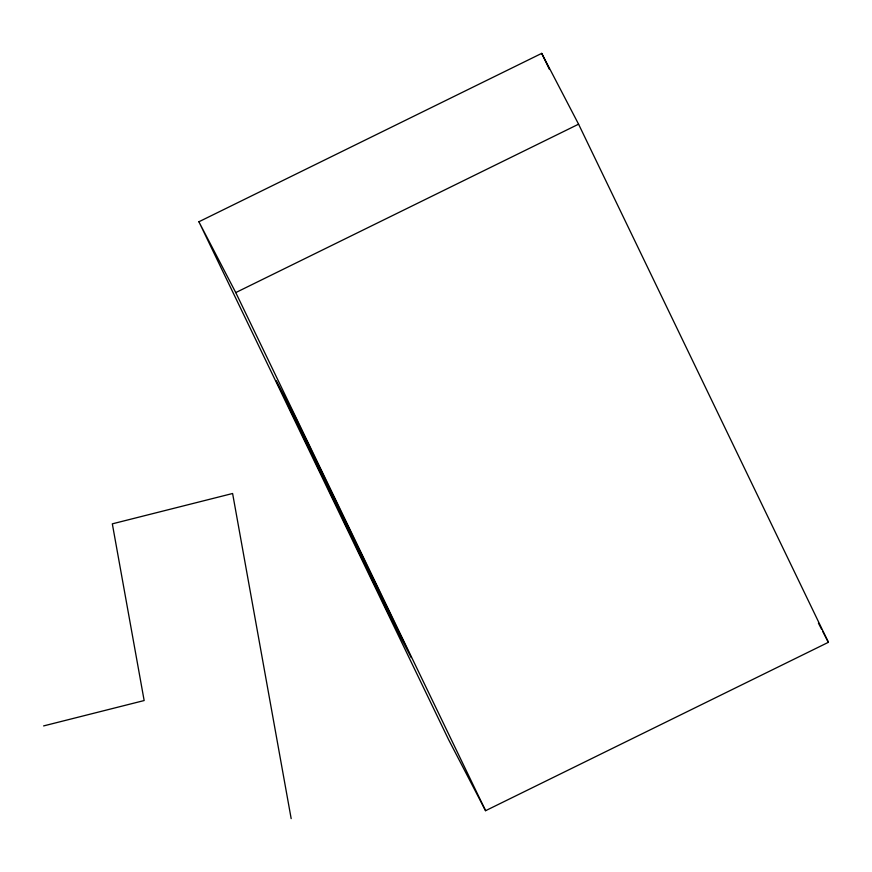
<?xml version="1.0" encoding="UTF-8"?>
<svg xmlns="http://www.w3.org/2000/svg" width="872" height="872" viewBox="0 0 872 872"><rect width="100%" height="100%" fill="white"/><g stroke="black" fill="none" stroke-linecap="round" stroke-linejoin="round"><path stroke-width="1.31" d="M198.892 221.771L541.708 53.377L578.572 124.184L828.4 642.304L485.584 810.698L448.72 739.881L198.892 221.771L235.756 292.589L485.584 810.698M235.756 292.589L578.572 124.184M43.6 725.918L144.153 700.543L112.325 523.843L232.606 493.498L291.172 818.623M818.405 623.099L821.522 629.094M822.776 631.502L828.4 642.304M541.708 53.377L549.382 69.302M296.186 418.985L276.293 380.759L391.332 619.327L411.224 657.564L296.186 418.985"/></g></svg>
